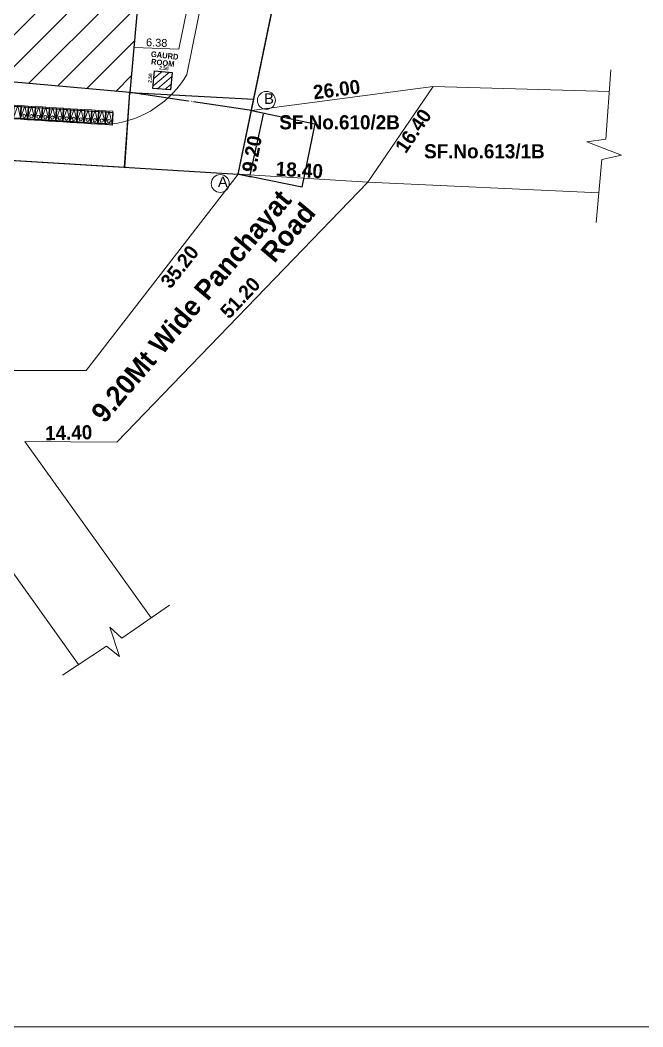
# Model space of a CAD drawing. Header units: metres. Extents: x -1560405 to -1559609, y 42907 to 43310.
# Drawn here: x -1560261.7 to -1560173.4, y 42906.7 to 43049.4 of the extents above; entities that cross this region are included whole.
import ezdxf

# ---------------------------------------------------------------- set-up
doc = ezdxf.new("R2010")
doc.units = ezdxf.units.M
doc.header["$LTSCALE"] = 750
doc.header["$MEASUREMENT"] = 0
doc.header["$PDMODE"] = 35
doc.header["$PDSIZE"] = 50
for name, pattern in [('$0$HIDDEN', [0.375, 0.25, -0.125]), ('ACAD_ISO03W100', [30, 12, -18]), ('HIDDEN', [0.375, 0.25, -0.125])]:
    doc.linetypes.add(name, pattern=pattern)
doc.layers.get('0').update_dxf_attribs({"lineweight": 5})
doc.layers.get('Defpoints').update_dxf_attribs({"lineweight": 0})
for name, color, linetype, lineweight in [('AS_AT_SITE', 7, 'Continuous', 5), ('BLK_1_LVL_0_BLDG_FOOT_PRINT', 1, 'Continuous', 5), ('FMB_OR_PLR', 7, 'Continuous', 5), ('NOTIFIED_ROAD', 183, 'Continuous', 13), ('SUPER_IMPOSED', 7, 'Continuous', 5)]:
    doc.layers.add(name, color=color, linetype=linetype, lineweight=lineweight)
for name, color, linetype in [('BLK_1_LVL_0_FRONT_SETBACK', 2, 'Continuous'), ('BLK_1_LVL_0_SIDE_SETBACK1', 171, 'Continuous'), ('GUARD_ROOM', 2, 'Continuous'), ('PLOT_BOUNDARY', 70, 'Continuous'), ('ROAD_WIDTH', 7, 'Continuous')]:
    doc.layers.add(name, color=color, linetype=linetype)
doc.layers.add('CYCLE_PARKING', color=2, linetype='Continuous', plot=False)
doc.styles.add('ROMANTICITALIC', font='romab___.ttf')
doc.styles.get("Standard").update_dxf_attribs({"font": 'arial.ttf'})
doc.dimstyles.new('Civil mt size large', dxfattribs={"dimtxt": 0.3, "dimasz": 0.15, "dimexe": 0, "dimexo": 0, "dimgap": 0.0625, "dimtad": 0, "dimzin": 0, "dimdsep": 46, "dimtxsty": 'Standard', "dimblk": 'OBLIQUE', "dimcen": 0, "dimse1": 1, "dimse2": 1, "dimclrd": 253, "dimclrt": 7, "dimadec": 0, "dimazin": 3, "dimtfac": 1, "dimtofl": 0, "dimtmove": 1, "dimatfit": 3, "dimfxl": 0, "dimfrac": 2, "dimtolj": 1, "dimtzin": 0, "dimarcsym": 0})
doc.dimstyles.new('DISCOVER SITE OUTRT', dxfattribs={"dimtxt": 3, "dimasz": 0.15, "dimexe": 0, "dimexo": 0, "dimgap": 0.1, "dimtad": 0, "dimzin": 0, "dimdsep": 46, "dimtxsty": 'Standard', "dimblk": 'ARCHTICK', "dimcen": 0, "dimse1": 1, "dimse2": 1, "dimsd1": 1, "dimsd2": 1, "dimclrd": 253, "dimclrt": 7, "dimadec": 0, "dimazin": 3, "dimtfac": 1, "dimtofl": 0, "dimtmove": 1, "dimatfit": 3, "dimfxl": 0, "dimfrac": 2, "dimtolj": 1, "dimtzin": 0, "dimarcsym": 0})
doc.dimstyles.new('STANDARD$0', dxfattribs={"dimtxt": 7, "dimasz": 3, "dimexe": 3, "dimexo": 1, "dimgap": 1.5, "dimtad": 1, "dimdec": 1, "dimzin": 1, "dimdsep": 46, "dimlunit": 4, "dimtxsty": 'Standard', "dimblk": 'OBLIQUE', "dimcen": 0.09375, "dimdle": 1, "dimclrd": 8, "dimclre": 8, "dimclrt": 7, "dimadec": 1, "dimazin": 0, "dimtfac": 1, "dimtdec": 1, "dimtix": 1, "dimtmove": 2, "dimatfit": 3, "dimldrblk": 'ARCHTICK', "dimfxl": 0, "dimfrac": 2, "dimtolj": 1, "dimtzin": 0, "dimarcsym": 0})

# ---------------------------------------------------------------- blocks, each defined once
blk = doc.blocks.new('*D621')
at = {"layer": 'Defpoints', "color": 0, "ltscale": 20}
for p in [(-1560325.02, 43033.35), (-1560325.12, 43031.75), (-1560230.8, 43027.57)]:
    blk.add_point(p, dxfattribs=at)
at = {"color": 7, "ltscale": 20, "insert": (-1560278.01, 43028.86), "char_height": 3, "attachment_point": 5, "rotation": 356.4906}
blk.add_mtext('\\A1;94.40', dxfattribs=at)
blk = doc.blocks.new('_ArchTick')
at = {"color": 0, "linetype": 'ByBlock', "const_width": 0.15}
blk.add_lwpolyline([(-0.5, -0.5), (0.5, 0.5)], dxfattribs=at)
blk = doc.blocks.new('*D626')
at = {"layer": 'Defpoints', "color": 0, "ltscale": 20}
for p in [(-1560190.71, 43221.26), (-1560228.93, 43036.58), (-1560226.55, 43036.08)]:
    blk.add_point(p, dxfattribs=at)
at = {"color": 7, "ltscale": 20, "insert": (-1560207.44, 43128.43), "char_height": 3, "attachment_point": 5, "rotation": 78.3081}
blk.add_mtext('\\A1;188.60', dxfattribs=at)
blk = doc.blocks.new('_Oblique')
at = {"color": 0, "linetype": 'ByBlock', "lineweight": -2}
blk.add_line((-0.5, -0.5), (0.5, 0.5), dxfattribs=at)
blk = doc.blocks.new('*D641')
at = {"color": 253, "lineweight": -2, "ltscale": 20}
for p, q in [((-1560246.14, 43039.18), (-1560237.92, 43037.94)), ((-1560228.93, 43036.58), (-1560237.15, 43037.82))]:
    blk.add_line(p, q, dxfattribs=at)
at = {"layer": 'Defpoints', "color": 0, "ltscale": 20}
for p in [(-1560246.14, 43039.18, 0), (-1560228.93, 43036.58), (-1560228.93, 43036.58)]:
    blk.add_point(p, dxfattribs=at)
at = {"color": 253, "lineweight": -2, "ltscale": 20, "xscale": 0.15, "yscale": 0.15, "zscale": 0.15}
for p, rotation in [((-1560246.14, 43039.18), 171.3918779233873), ((-1560228.93, 43036.58), 351.3918779233872)]:
    blk.add_blockref('_Oblique', p, dxfattribs=dict(at, rotation=rotation))
at = {"color": 7, "ltscale": 20, "insert": (-1560237.54, 43037.88), "char_height": 0.3, "attachment_point": 5, "rotation": 351.3919}
blk.add_mtext('\\A1;{\\H0.66667x;17.40}', dxfattribs=at)
blk = doc.blocks.new('*D642')
at = {"color": 253, "lineweight": -2, "ltscale": 20}
for p, q in [((-1560246.23, 43039.12), (-1560246.53, 43034.23)), ((-1560246.87, 43028.55), (-1560246.57, 43033.45))]:
    blk.add_line(p, q, dxfattribs=at)
at = {"layer": 'Defpoints', "color": 0, "ltscale": 20}
for p in [(-1560246.23, 43039.12), (-1560246.87, 43028.55), (-1560246.87, 43028.55)]:
    blk.add_point(p, dxfattribs=at)
at = {"color": 253, "lineweight": -2, "ltscale": 20, "xscale": 0.15, "yscale": 0.15, "zscale": 0.15}
for p, rotation in [((-1560246.23, 43039.12), 86.49059318365495), ((-1560246.87, 43028.55), 266.4905931836549)]:
    blk.add_blockref('_Oblique', p, dxfattribs=dict(at, rotation=rotation))
at = {"color": 7, "ltscale": 20, "insert": (-1560246.55, 43033.84), "char_height": 0.3, "attachment_point": 5, "rotation": 86.4906}
blk.add_mtext('\\A1;{\\H0.66667x;10.58}', dxfattribs=at)
blk = doc.blocks.new('*D645')
at = {"layer": 'Defpoints', "color": 0, "ltscale": 20}
for p in [(-1560232.73, 43189.44, 0), (-1560248.34, 43039.31), (-1560246.15, 43039.11, 0)]:
    blk.add_point(p, dxfattribs=at)
at = {"color": 7, "ltscale": 20, "insert": (-1560241.63, 43114.47), "char_height": 3, "attachment_point": 5, "rotation": 84.8986}
blk.add_mtext('\\A1;150.92', dxfattribs=at)
blk = doc.blocks.new('*D646')
at = {"layer": 'Defpoints', "color": 0, "ltscale": 20}
for p in [(-1560354.82, 43052.03), (-1560355.1, 43048.84, 0), (-1560246.15, 43039.11, 0)]:
    blk.add_point(p, dxfattribs=at)
at = {"color": 7, "ltscale": 20, "insert": (-1560300.34, 43047.17), "char_height": 3, "attachment_point": 5, "rotation": 354.8986}
blk.add_mtext('\\A1;109.39', dxfattribs=at)
blk = doc.blocks.new('*D651')
at = {"layer": 'Defpoints', "color": 0, "ltscale": 20}
for p in [(-1560245.58, 43045.5, 0), (-1560239.2, 43045.25, 0), (-1560239.17, 43046.06)]:
    blk.add_point(p, dxfattribs=at)
at = {"color": 7, "ltscale": 20, "insert": (-1560242.36, 43046.19), "char_height": 3, "attachment_point": 5, "rotation": 357.7633}
blk.add_mtext('\\A1;{\\H0.37x;6.38}', dxfattribs=at)
blk = doc.blocks.new('*D652')
at = {"layer": 'Defpoints', "color": 0, "ltscale": 20}
for p in [(-1560243.67, 43066.54, 0), (-1560245.58, 43045.5, 0), (-1560244.46, 43045.4)]:
    blk.add_point(p, dxfattribs=at)
at = {"color": 7, "ltscale": 20, "insert": (-1560243.51, 43055.92), "char_height": 3, "attachment_point": 5, "rotation": 84.8244}
blk.add_mtext('\\A1;{\\H0.37x;21.13}', dxfattribs=at)
blk = doc.blocks.new('*D653')
at = {"layer": 'Defpoints', "color": 0, "ltscale": 20}
for p in [(-1560235.27, 43064.66, 0), (-1560240.97, 43045.61), (-1560239.2, 43045.25, 0)]:
    blk.add_point(p, dxfattribs=at)
at = {"color": 7, "ltscale": 20, "insert": (-1560238.51, 43052.6), "char_height": 3, "attachment_point": 5, "rotation": 78.5483}
blk.add_mtext('\\A1;{\\H0.37x;19.81}', dxfattribs=at)
blk = doc.blocks.new('*D686')
at = {"layer": 'Defpoints', "color": 0}
for p in [(-1560228.93, 43036.58), (-1560227.26, 43036.23), (-1560230.8, 43027.57)]:
    blk.add_point(p, dxfattribs=at)
at = {"layer": 'NOTIFIED_ROAD', "color": 0, "lineweight": -2}
for p, q in [((-1560228.87, 43036.56), (-1560227.08, 43036.19)), ((-1560227.29, 43036.05), (-1560228.15, 43031.91)), ((-1560229.09, 43027.4), (-1560228.23, 43031.54)), ((-1560230.74, 43027.55), (-1560228.95, 43027.18))]:
    blk.add_line(p, q, dxfattribs=at)
at = {"layer": 'NOTIFIED_ROAD', "color": 0}
for points in [[(-1560227.32, 43036.06), (-1560227.26, 43036.05), (-1560227.26, 43036.23)], [(-1560229.12, 43027.4), (-1560229.06, 43027.39), (-1560229.12, 43027.22)]]:
    blk.add_solid(points, dxfattribs=at)
at = {"layer": 'NOTIFIED_ROAD', "color": 0, "insert": (-1560228.19, 43031.72), "char_height": 0.18, "attachment_point": 5}
blk.add_mtext('\\A1;9.2000', dxfattribs=at)

msp = doc.modelspace()

# ---------------------------------------------------------------- hatches: boundary and pattern name
at = {"ltscale": 0.25}
h = msp.add_hatch(dxfattribs=at)
h.set_pattern_fill('ANSI31', color=0)
h.set_pattern_definition([(45, (-1563432.0248, 43748.3745), (-2.245064, 2.245064), [])])
h.paths.add_polyline_path([(-1560237.07296, 43140.74868), (-1560346.57966, 43144.31577), (-1560351.57208, 43088.39163), (-1560242.00078, 43085.54823)])
h.paths.add_polyline_path([(-1560232.7264, 43189.43795), (-1560341.68322, 43199.16467), (-1560346.57966, 43144.31577), (-1560237.07296, 43140.74868)])
h.paths.add_polyline_path([(-1560242.00078, 43085.54823), (-1560351.57208, 43088.39163), (-1560355.10313, 43048.83757), (-1560246.14631, 43039.11084)])
h.paths.add_polyline_path([(-1560239.07718, 43108.11883), (-1560238.00907, 43120.08352), (-1560244.2299, 43120.63886), (-1560245.298, 43108.67417)], flags=25)
h.paths.add_polyline_path([(-1560343.41959, 43117.43362), (-1560342.35148, 43129.39831), (-1560348.57231, 43129.95366), (-1560349.64042, 43117.98896)], flags=24)
h.paths.add_polyline_path([(-1560319.84767, 43107.93716), (-1560283.14881, 43106.13183), (-1560282.76123, 43114.01062), (-1560319.46008, 43115.81594)], flags=24)
h.paths.add_polyline_path([(-1560313.81316, 43123.30902), (-1560282.62913, 43121.77499), (-1560282.29061, 43128.65646), (-1560313.47464, 43130.1905)], flags=24)
h.paths.add_polyline_path([(-1560315.66893, 43116.05061), (-1560286.0673, 43114.59442), (-1560285.72878, 43121.47589), (-1560315.33041, 43122.93208)], flags=24)
h.paths.add_polyline_path([(-1560293.79379, 43189.23675), (-1560281.82909, 43188.16864), (-1560281.27375, 43194.38947), (-1560293.23845, 43195.45757)], flags=24)
h.paths.add_polyline_path([(-1560313.23162, 43162.44994), (-1560277.6348, 43160.69883), (-1560277.24722, 43168.57761), (-1560312.84404, 43170.32873)], flags=24)
h.paths.add_polyline_path([(-1560306.70402, 43044.619), (-1560294.73932, 43043.5509), (-1560294.18398, 43049.77172), (-1560306.14868, 43050.83983)], flags=24)
h.paths.add_polyline_path([(-1560324.78315, 43066.20517), (-1560289.49716, 43064.46935), (-1560289.10958, 43072.34813), (-1560324.39557, 43074.08395)], flags=24)
h = msp.add_hatch(dxfattribs=at)
h.set_pattern_fill('ANSI31', color=0, scale=0.23, angle=-5.0645411)
h.set_pattern_definition([(39.93546, (-1563403.6883, 43528.1696), (-0.46876521, 0.55993235), [])])
h.paths.add_polyline_path([(-1560240.18428, 43041.98142), (-1560242.67452, 43042.20211), (-1560242.89522, 43039.71187), (-1560240.40498, 43039.49118)])

# ---------------------------------------------------------------- linework, layer by layer
at = {"color": 0, "ltscale": 20}
for p, q in [((-1560228.9343, 43036.57621), (-1560203.15605, 43039.96465)), ((-1560203.15605, 43039.96465), (-1560178.19597, 43039.26164)), ((-1560230.79868, 43027.5671), (-1560252.34535, 42999.73221)), ((-1560212.43319, 43026.44079), (-1560247.99609, 42989.60711)), ((-1560212.43319, 43026.44079), (-1560179.69342, 43024.91434)), ((-1560335.01577, 42999.73221), (-1560252.34535, 42999.73221)), ((-1560247.99609, 42989.60711), (-1560261.04638, 42989.66335))]:
    msp.add_line(p, q, dxfattribs=at)
at = {"color": 0, "linetype": '$0$HIDDEN', "ltscale": 100}
for p, q in [((-1560212.43319, 43026.44079), (-1560203.15605, 43039.96465)), ((-1560230.79868, 43027.5671), (-1560212.43319, 43026.44079))]:
    msp.add_line(p, q, dxfattribs=at)
at = {"color": 0}
for p, q in [((-1560243.15534, 42964.70308), (-1560261.04638, 42989.66335)), ((-1560253.42293, 42958.08635), (-1560274.42015, 42987.38014))]:
    msp.add_line(p, q, dxfattribs=at)
at = {"color": 0, "ltscale": 0.25}
for points in [[(-1560053.36713, 42906.74882), (-1560404.53092, 42906.74882), (-1560404.53092, 43310.45357), (-1560053.36713, 43310.45357)], [(-1560261.66567, 43035.47136), (-1560261.55549, 43037.26799), (-1560262.55361, 43037.3292), (-1560262.66379, 43035.53258)], [(-1560260.66755, 43035.41015), (-1560260.55736, 43037.20677), (-1560261.55549, 43037.26799), (-1560261.66567, 43035.47136)], [(-1560259.66942, 43035.34894), (-1560259.55924, 43037.14556), (-1560260.55736, 43037.20677), (-1560260.66755, 43035.41015)], [(-1560258.6713, 43035.28773), (-1560258.56111, 43037.08435), (-1560259.55924, 43037.14556), (-1560259.66942, 43035.34894)], [(-1560257.67317, 43035.22651), (-1560257.56299, 43037.02314), (-1560258.56111, 43037.08435), (-1560258.6713, 43035.28773)], [(-1560256.67505, 43035.1653), (-1560256.56486, 43036.96193), (-1560257.56299, 43037.02314), (-1560257.67317, 43035.22651)], [(-1560255.67692, 43035.10409), (-1560255.56674, 43036.90071), (-1560256.56486, 43036.96193), (-1560256.67505, 43035.1653)], [(-1560254.6788, 43035.04288), (-1560254.56861, 43036.8395), (-1560255.56674, 43036.90071), (-1560255.67692, 43035.10409)], [(-1560253.68067, 43034.98166), (-1560253.57049, 43036.77829), (-1560254.56861, 43036.8395), (-1560254.6788, 43035.04288)], [(-1560252.68255, 43034.92045), (-1560252.57236, 43036.71708), (-1560253.57049, 43036.77829), (-1560253.68067, 43034.98166)], [(-1560251.68442, 43034.85924), (-1560251.57424, 43036.65586), (-1560252.57236, 43036.71708), (-1560252.68255, 43034.92045)], [(-1560250.6863, 43034.79803), (-1560250.57612, 43036.59465), (-1560251.57424, 43036.65586), (-1560251.68442, 43034.85924)], [(-1560249.68817, 43034.73681), (-1560249.57799, 43036.53344), (-1560250.57612, 43036.59465), (-1560250.6863, 43034.79803)], [(-1560248.69005, 43034.6756), (-1560248.57987, 43036.47223), (-1560249.57799, 43036.53344), (-1560249.68817, 43034.73681)]]:
    msp.add_lwpolyline(points, close=True, dxfattribs=at)
at = {"color": 3, "ltscale": 0.2}
msp.add_lwpolyline([(-1560365.10132, 43030.23736), (-1560325.02166, 43033.34555), (-1560230.79868, 43027.5671), (-1560190.7146, 43221.26301), (-1560268.48759, 43223.31276), (-1560347.4932, 43228.85839), (-1560365.10132, 43030.23736)], dxfattribs=at)
at = {"color": 0, "ltscale": 20, "elevation": 0}
for points in [[(-1560209.3447, 43197.24711), (-1560219.29597, 43084.95904), (-1560219.57623, 43081.79666), (-1560228.9343, 43036.57621)], [(-1560219.91676, 43191.23436), (-1560229.34484, 43084.84992), (-1560238.08799, 43041.68968)], [(-1560235.40977, 43063.97673), (-1560243.77157, 43065.4208), (-1560245.5758, 43045.50159), (-1560239.20278, 43045.25267), (-1560235.40977, 43063.97673)]]:
    msp.add_lwpolyline(points, dxfattribs=at)
at = {"color": 0}
for points in [[(-1560180.08761, 43020.70733), (-1560179.24885, 43029.65904), (-1560176.49988, 43030.25282), (-1560181.40758, 43032.15302), (-1560178.67769, 43032.53477), (-1560177.97456, 43042.3535)], [(-1560255.728, 42956.56337), (-1560249.47678, 42960.6936), (-1560247.65557, 42959.21852), (-1560248.98457, 42963.39791), (-1560247.31101, 42961.82449), (-1560240.56758, 42966.49558)]]:
    msp.add_lwpolyline(points, dxfattribs=at)
at = {"color": 0, "ltscale": 20}
for points in [[(-1560324.65438, 43039.3343), (-1560248.69005, 43034.6756)], [(-1560325.02166, 43033.34555), (-1560230.79868, 43027.5671)]]:
    msp.add_lwpolyline(points, dxfattribs=at)
at = {"color": 0, "linetype": 'ACAD_ISO03W100', "ltscale": 0.1}
for points in [[(-1560262.66379, 43035.53258), (-1560262.05455, 43037.29859), (-1560261.66567, 43035.47136)], [(-1560261.66567, 43035.47136), (-1560261.05643, 43037.23738), (-1560260.66755, 43035.41015)], [(-1560260.66755, 43035.41015), (-1560260.0583, 43037.17617), (-1560259.66942, 43035.34894)], [(-1560259.66942, 43035.34894), (-1560259.06018, 43037.11496), (-1560258.6713, 43035.28773)], [(-1560258.6713, 43035.28773), (-1560258.06205, 43037.05374), (-1560257.67317, 43035.22651)], [(-1560257.67317, 43035.22651), (-1560257.06393, 43036.99253), (-1560256.67505, 43035.1653)], [(-1560256.67505, 43035.1653), (-1560256.0658, 43036.93132), (-1560255.67692, 43035.10409)], [(-1560255.67692, 43035.10409), (-1560255.06768, 43036.87011), (-1560254.6788, 43035.04288)], [(-1560254.6788, 43035.04288), (-1560254.06955, 43036.80889), (-1560253.68067, 43034.98166)], [(-1560253.68067, 43034.98166), (-1560253.07143, 43036.74768), (-1560252.68255, 43034.92045)], [(-1560252.68255, 43034.92045), (-1560252.0733, 43036.68647), (-1560251.68442, 43034.85924)], [(-1560251.68442, 43034.85924), (-1560251.07518, 43036.62526), (-1560250.6863, 43034.79803)], [(-1560250.6863, 43034.79803), (-1560250.07705, 43036.56404), (-1560249.68817, 43034.73681)], [(-1560249.68817, 43034.73681), (-1560249.07893, 43036.50283), (-1560248.69005, 43034.6756)]]:
    msp.add_lwpolyline(points, dxfattribs=at)
at = {"color": 1, "ltscale": 0.25}
for centre in [(-1560226.81339, 43038.01951), (-1560233.35549, 43026.23319)]:
    msp.add_circle(centre, 1.27047, dxfattribs=at)
at = {"color": 0, "ltscale": 0.25}
for centre in [(-1560261.12518, 43035.82085), (-1560260.12705, 43035.75964), (-1560259.12893, 43035.69843), (-1560258.1308, 43035.63722), (-1560257.13268, 43035.576), (-1560256.13456, 43035.51479), (-1560255.13643, 43035.45358), (-1560254.13831, 43035.39237), (-1560253.14018, 43035.33115), (-1560252.14206, 43035.26994), (-1560251.14393, 43035.20873), (-1560250.14581, 43035.14752), (-1560249.14768, 43035.0863)]:
    msp.add_circle(centre, 0.23412, dxfattribs=at)
at = {"color": 0, "linetype": 'HIDDEN', "ltscale": 15}
msp.add_arc((-1560250.45411, 43048.8618, -0.00001), 14.29546, 277.0883642, 329.8870513, dxfattribs=at)
at = {"layer": 'AS_AT_SITE', "color": 6, "ltscale": 0.2}
msp.add_lwpolyline([(-1560365.09836, 43030.31688), (-1560325.02166, 43033.34555), (-1560230.79868, 43027.5671), (-1560190.7146, 43221.26301), (-1560268.48759, 43223.31276), (-1560347.4932, 43228.85839), (-1560365.09836, 43030.31688)], close=True, dxfattribs=at)
at = {"layer": 'BLK_1_LVL_0_BLDG_FOOT_PRINT', "color": 1, "elevation": 0}
msp.add_lwpolyline([(-1560355.10313, 43048.83757), (-1560246.14631, 43039.11084), (-1560232.7264, 43189.43795), (-1560341.68322, 43199.16467)], close=True, dxfattribs=at)
at = {"layer": 'BLK_1_LVL_0_FRONT_SETBACK', "color": 2, "elevation": 0}
msp.add_lwpolyline([(-1560246.14631, 43039.11084), (-1560228.59794, 43038.20158), (-1560197.80991, 43186.97677), (-1560232.7264, 43189.43795), (-1560246.14631, 43039.11084)], close=True, dxfattribs=at)
at = {"layer": 'BLK_1_LVL_0_SIDE_SETBACK1', "color": 171, "elevation": 0}
msp.add_lwpolyline([(-1560355.10313, 43048.83757), (-1560356.77188, 43030.94612), (-1560325.02166, 43033.34555), (-1560246.91675, 43028.55558), (-1560246.14631, 43039.11084), (-1560355.10313, 43048.83757)], close=True, dxfattribs=at)
at = {"layer": 'CYCLE_PARKING', "color": 250, "linetype": 'Continuous'}
for points in [[(-1560261.54991, 43037.13917), (-1560261.66479, 43035.34284), (-1560262.66275, 43035.40667), (-1560262.54787, 43037.203)], [(-1560260.55177, 43037.07534), (-1560260.66665, 43035.27901), (-1560261.66461, 43035.34283), (-1560261.54973, 43037.13916)], [(-1560259.55363, 43037.0115), (-1560259.66851, 43035.21517), (-1560260.66647, 43035.279), (-1560260.55159, 43037.07533)], [(-1560258.55548, 43036.94767), (-1560258.67037, 43035.15134), (-1560259.66833, 43035.21516), (-1560259.55344, 43037.01149)], [(-1560257.55734, 43036.88383), (-1560257.67222, 43035.0875), (-1560258.67018, 43035.15133), (-1560258.5553, 43036.94766)], [(-1560256.55912, 43036.81999), (-1560256.674, 43035.02366), (-1560257.67196, 43035.08749), (-1560257.55708, 43036.88382)], [(-1560255.56098, 43036.75616), (-1560255.67586, 43034.95983), (-1560256.67382, 43035.02365), (-1560256.55894, 43036.81998)], [(-1560254.56283, 43036.69232), (-1560254.67772, 43034.89599), (-1560255.67568, 43034.95982), (-1560255.56079, 43036.75615)], [(-1560253.56487, 43036.6285), (-1560253.67975, 43034.83217), (-1560254.67772, 43034.89599), (-1560254.56283, 43036.69232)], [(-1560252.56673, 43036.56466), (-1560252.68161, 43034.76833), (-1560253.67957, 43034.83216), (-1560253.56469, 43036.62849)], [(-1560251.56859, 43036.50083), (-1560251.68347, 43034.7045), (-1560252.68143, 43034.76832), (-1560252.56655, 43036.56465)], [(-1560250.57045, 43036.43699), (-1560250.68533, 43034.64066), (-1560251.68329, 43034.70449), (-1560251.56841, 43036.50082)], [(-1560249.5723, 43036.37316), (-1560249.68719, 43034.57683), (-1560250.68515, 43034.64065), (-1560250.57026, 43036.43698)], [(-1560248.57408, 43036.30932), (-1560248.68896, 43034.51299), (-1560249.68692, 43034.57681), (-1560249.57204, 43036.37314)]]:
    msp.add_lwpolyline(points, close=True, dxfattribs=at)
at = {"layer": 'FMB_OR_PLR', "color": 70, "ltscale": 0.2}
msp.add_lwpolyline([(-1560365.09836, 43030.31688), (-1560325.02166, 43033.34555), (-1560230.79868, 43027.5671), (-1560190.7146, 43221.26301), (-1560268.48759, 43223.31276), (-1560347.4932, 43228.85839), (-1560365.09836, 43030.31688)], close=True, dxfattribs=at)
at = {"layer": 'GUARD_ROOM', "color": 2, "ltscale": 400}
msp.add_lwpolyline([(-1560242.67452, 43042.20211), (-1560240.18428, 43041.98142), (-1560240.40498, 43039.49118), (-1560242.89522, 43039.71187)], close=True, dxfattribs=at)
at = {"layer": 'PLOT_BOUNDARY', "color": 70, "ltscale": 0.2}
msp.add_lwpolyline([(-1560365.09836, 43030.31688), (-1560325.02166, 43033.34555), (-1560230.79868, 43027.5671), (-1560190.7146, 43221.26301), (-1560268.48759, 43223.31276), (-1560347.4932, 43228.85839), (-1560365.09836, 43030.31688)], close=True, dxfattribs=at)
at = {"layer": 'ROAD_WIDTH', "color": 1, "ltscale": 400}
msp.add_lwpolyline([(-1560228.9343, 43036.57621), (-1560219.92519, 43034.71183), (-1560221.78957, 43025.70272), (-1560230.79868, 43027.5671)], close=True, dxfattribs=at)
at = {"layer": 'SUPER_IMPOSED', "color": 5, "ltscale": 0.2}
msp.add_lwpolyline([(-1560365.09836, 43030.31688), (-1560325.02166, 43033.34555), (-1560230.79868, 43027.5671), (-1560190.7146, 43221.26301), (-1560268.48759, 43223.31276), (-1560347.4932, 43228.85839), (-1560365.09836, 43030.31688)], close=True, dxfattribs=at)

# ---------------------------------------------------------------- texts
at = {"color": 0, "style": 'ROMANTICITALIC'}
for s, height, rotation, p in [('GAURD', 0.8, 353.5329432, (-1560243.21917, 43044.19911)), ('ROOM', 0.8, 353.5329432, (-1560243.19448, 43043.12775)), ('2.50', 0.5, 352.4544138, (-1560242.03428, 43042.421)), ('2.50', 0.5, 84.9568936, (-1560243.08886, 43040.48425))]:
    msp.add_text(s, height=height, rotation=rotation, dxfattribs=at).set_placement(p)
at = {"color": 0, "ltscale": 1000, "style": 'ROMANTICITALIC'}
for s, height, rotation, p in [('26.00', 2, 7.4053803, (-1560220.0523, 43038.14351)), ('16.40', 2, 55.6622804, (-1560207.05801, 43030.37946)), ('9.20', 2, 79.9162535, (-1560228.34642, 43027.69333)), ('18.40', 2, 356.5161968, (-1560225.53709, 43027.35944)), ('9.20Mt Wide Panchayat ', 2.8, 49.927146, (-1560249.73826, 42992.12834, -32.035)), ('35.20', 2, 51.6135826, (-1560240.41502, 43011.21255)), ('51.20', 2, 46.6708376, (-1560232.10139, 43006.93578)), ('14.40', 2, 1.3518114, (-1560258.16618, 42989.85467))]:
    msp.add_text(s, height=height, rotation=rotation, dxfattribs=at).set_placement(p)
at = {"color": 1, "lineweight": -2}
for s, p in [('B', (-1560227.14316, 43037.51325)), ('A', (-1560233.68527, 43025.72694))]:
    msp.add_text(s, height=1.5, dxfattribs=at).set_placement(p)
at = {"color": 0, "lineweight": -2}
for s, height, p in [('13', 0.212476, (-1560261.26813, 43035.71844)), ('12', 0.212476, (-1560260.27001, 43035.65722)), ('11', 0.212476, (-1560259.27188, 43035.59601)), ('10', 0.212476, (-1560258.27376, 43035.5348)), ('9', 0.21248, (-1560257.27563, 43035.47359)), ('8', 0.21248, (-1560256.27751, 43035.41237)), ('7', 0.21248, (-1560255.27938, 43035.35116)), ('6', 0.21248, (-1560254.28126, 43035.28995)), ('5', 0.21248, (-1560253.28314, 43035.22874)), ('4', 0.21248, (-1560252.28501, 43035.16752)), ('3', 0.21248, (-1560251.28689, 43035.10631)), ('2', 0.21248, (-1560250.28876, 43035.0451)), ('1', 0.21248, (-1560249.29064, 43034.98389))]:
    msp.add_text(s, height=height, dxfattribs=at).set_placement(p)
at = {"color": 0, "ltscale": 1000, "style": 'ROMANTICITALIC'}
for s, p in [('SF.No.610/2B', (-1560224.98745, 43033.9125, -64.07)), ('SF.No.613/1B', (-1560204.45858, 43029.80876))]:
    msp.add_text(s, height=2, dxfattribs=at).set_placement(p)
at = {"color": 0, "ltscale": 1000, "insert": (-1560227.82136, 43016.64898), "char_height": 2.8, "width": 8.0834243, "attachment_point": 1, "rotation": 49.927146, "style": 'ROMANTICITALIC'}
msp.add_mtext('Road', dxfattribs=at)

# ---------------------------------------------------------------- dimensions: what is measured, and where the dimension line sits
at = {"color": 0, "ltscale": 20}
for p1, p2, distance, picture, middle in [((-1560190.7146, 43221.26301), (-1560228.9343, 43036.57621), 2.43844, '*D626', (-1560207.43661, 43128.42546)), ((-1560232.7264, 43189.43795, 0), (-1560246.14631, 43039.11084, 0), -2.20131, '*D645', (-1560241.62895, 43114.47013)), ((-1560246.14631, 43039.11084, 0), (-1560355.10313, 43048.83757, 0), -3.20809, '*D646', (-1560300.33946, 43047.16959)), ((-1560230.79868, 43027.5671), (-1560325.02166, 43033.34555), 1.59547, '*D621', (-1560278.00783, 43028.86385))]:
    dim = msp.add_aligned_dim(p1=p1, p2=p2, distance=distance, dimstyle='DISCOVER SITE OUTRT', dxfattribs=at)
    dim.commit()
    dim.dimension.update_dxf_attribs({"geometry": picture, "text_midpoint": middle})
for p1, p2, distance, text, dimstyle, picture, middle in [((-1560243.67011, 43066.54094, 0), (-1560245.5758, 43045.50159, 0), 1.11753, '{\\H0.37x;<>}', 'DISCOVER SITE OUTRT', '*D652', (-1560243.50999, 43055.92045)), ((-1560245.5758, 43045.50159, 0), (-1560239.20278, 43045.25267, 0), 0.8103, '{\\H0.37x;<>}', 'DISCOVER SITE OUTRT', '*D651', (-1560242.35767, 43046.18681)), ((-1560246.22556, 43039.11792), (-1560246.87349, 43028.55292), 0, '{\\H0.66667x;<>}', 'Civil mt size large', '*D642', (-1560246.54952, 43033.83542)), ((-1560246.14018, 43039.18085, 0), (-1560228.9343, 43036.57621), 0, '{\\H0.66667x;<>}', 'Civil mt size large', '*D641', (-1560237.53724, 43037.87853))]:
    dim = msp.add_aligned_dim(p1=p1, p2=p2, distance=distance, text=text, dimstyle=dimstyle, dxfattribs=at)
    dim.commit()
    dim.dimension.update_dxf_attribs({"geometry": picture, "text_midpoint": middle})
dim = msp.add_linear_dim(base=(-1560240.96645, 43045.60995), p1=(-1560235.27061, 43064.6637, 0), p2=(-1560239.20278, 43045.25267, 0), angle=258.5483189, text='{\\H0.37x;<>}', dimstyle='DISCOVER SITE OUTRT', dxfattribs=at)
dim.commit()
dim.dimension.update_dxf_attribs({"geometry": '*D653', "text_midpoint": (-1560238.17334, 43054.27814), "dimtype": 161})
at = {"layer": 'NOTIFIED_ROAD', "color": 1}
dim = msp.add_aligned_dim(p1=(-1560230.79868, 43027.5671), p2=(-1560228.9343, 43036.57621), distance=-1.71196, dimstyle='STANDARD$0', override={"dimtxt": 0.18, "dimasz": 0.18, "dimexe": 0.18, "dimexo": 0.0625, "dimgap": 0.09, "dimtad": 0, "dimtih": 1, "dimtoh": 1, "dimdec": 4, "dimzin": 0, "dimlunit": 2, "dimpost": '', "dimcen": 0.09, "dimdle": 0, "dimclrd": 0, "dimclre": 0, "dimclrt": 0, "dimadec": 0, "dimtdec": 4, "dimtix": 0, "dimtofl": 0, "dimtmove": 0, "dimfrac": 0}, dxfattribs=at)
dim.commit()
dim.dimension.update_dxf_attribs({"geometry": '*D686', "text_midpoint": (-1560228.19006, 43031.72473)})

doc.saveas('drawing.dxf')
